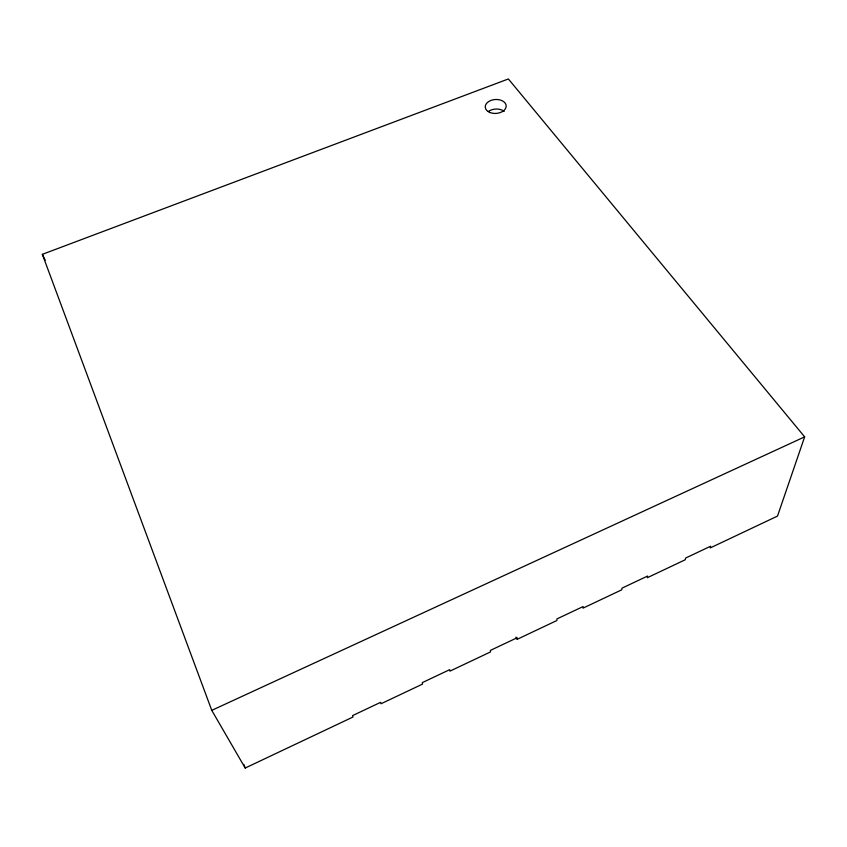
<?xml version="1.0" encoding="UTF-8"?>
<svg xmlns="http://www.w3.org/2000/svg" width="847" height="847" viewBox="0 0 847 847"><rect width="100%" height="100%" fill="white"/><g stroke="black" fill="none" stroke-linecap="round" stroke-linejoin="round"><path stroke-width="1.27" d="M517.199 639.294L517.178 637.738L490.392 650.401L490.487 651.946L449.884 671.152L449.693 669.659L422.282 682.629L422.547 684.101L380.991 703.762L380.621 702.332L352.553 715.609L353.008 717.007L245.196 768.038L211.761 710.358L42.35 254.333L508.38 78.962L804.65 436.861L777.504 516.088L710.199 547.945L710.654 546.209L685.625 558.046L685.234 559.761L647.309 577.718L647.616 576.034L622.016 588.146L621.772 589.798L582.99 608.157L583.138 606.537L556.955 618.913L556.881 620.512L517.199 639.294L515.982 637.135M211.761 710.358L804.65 436.861M42.35 254.333L45.209 260.241M243.798 764.343L245.196 768.038M488.338 111.529A10.397 6.967 -3.6 0 1 504.187 111.465M490.106 112.566A10.492 6.977 -3.7 0 0 506.178 106.383A10.492 6.977 -3.7 0 0 490.847 100.454A10.492 6.977 -3.7 0 0 490.106 112.566"/></g></svg>
